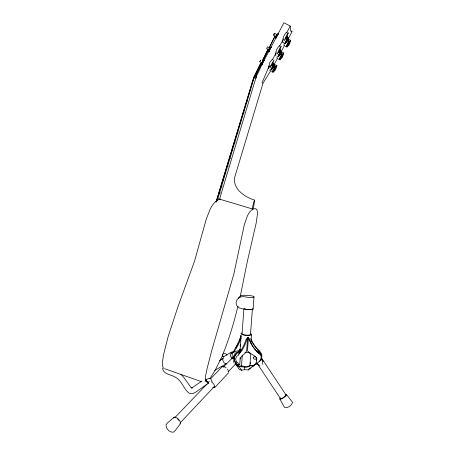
<?xml version="1.0" encoding="UTF-8"?>
<svg xmlns="http://www.w3.org/2000/svg" width="455" height="455" viewBox="0 0 455 455"><rect width="100%" height="100%" fill="white"/><g stroke="black" fill="none" stroke-linecap="round" stroke-linejoin="round"><path stroke-width="0.68" d="M268.95 50.312L269.093 49.919L266.636 48.583L267.449 46.848L270.048 48.116L269.241 49.322M269.115 49.703L268.188 51.404L268.729 50.767M276.93 34.836C274.809 40.353 271.123 30.07 277.049 34.802M274.558 33.488L273.62 35.28M271.828 71.469L271.806 71.867L272.158 71.702M240.166 346.158L240.274 344.753M240.587 340.539L240.957 335.619A36.218 21.874 -75.3 0 1 235.087 348.735L232.26 353.751L232.095 358.927M240.968 338.105L240.126 349.366L239.341 350.401L234.985 351.578L233.318 352.693A36.252 21.863 -75.3 0 0 240.143 340.459L240.968 338.105L240.957 335.619M242.316 355.099L241.503 365.968L239.307 366.628L237.698 364.307L239.722 364.933L240.217 358.341L242.14 355.907L245.37 352.995L246.65 350.896L247.668 337.451L246.064 339.51L245.245 341.881A36.485 21.777 -75.4 0 1 238.431 354.206M243.914 308.854L242.06 333.617A4.26 1.046 4.6 0 0 246.792 335.17A4.26 1.046 4.6 0 0 250.187 333.981M248.464 337.428L247.452 350.873L249.198 352.426L249.164 352.858L253.935 355.463L256.62 357.693L256.119 364.222L260.482 360.423L261.437 357.801L260.874 355.389L255.522 350.208A35.206 34.068 35.5 0 1 248.464 337.428L250.347 341.728A35.149 34.017 35.5 0 0 259.1 353.444M250.472 334.544L252.406 309.03M253.082 309.099L254.004 296.961M250.847 343.042L251.484 334.652M250.779 353.433L249.818 366.417L246.405 367.253L241.377 366.793L241.503 365.968L239.557 366.372M250.358 363.977L250.466 362.612M256.626 360.906L256.825 358.307M278.705 58.9L278.67 59.315L279 59.184M234.837 357.215L233.904 358.193L235.411 363.306L235.326 364.216L228.137 371.911M233.671 362.47L233.904 358.193M272.704 59.542L272.738 59.201L272.192 59.429L269.872 62.324L268.689 66.857L269.246 66.18M285.598 46.285L285.558 46.717L285.871 46.62M237.021 365.922L239.307 369.488L241.679 370.233L244.528 369.619L244.79 367.236M279.791 46.12L279.836 45.756L279.313 45.949C277.374 47.65 275.451 51.33 275.963 53.371M286.94 32.601L286.991 32.214L286.485 32.373C284.494 34.119 282.652 37.748 283.078 39.903M223.075 358.028L222.768 360.053L223.473 362.049L224.992 363.465L226.277 363.772M240.234 296.495L247.395 261.204L256.165 223.126L257.388 214.561L257.348 211.512L256.751 209.505L255.511 208.652L253.583 208.964L251.37 210.244L249.312 212.485L247.435 215.755L244.233 225.026L233.91 273.785L211.524 351.277L206.94 369.272L205.546 376.097L205.194 381.916M263.559 60.458L261.943 62.875L261.705 63.979L262.478 64.388M271.288 47.644L270.515 47.235L269.843 47.855L268.649 50.778L269.423 51.193M275.918 36.298L276.697 36.713L278.295 34.324L277.522 33.909L276.862 34.506L275.639 37.486L276.418 37.896M277.237 35.103L277.522 33.909M237.942 306.295C233.83 322.959 228.973 339.487 222.421 355.361M235.861 347.711L237.305 345.021A33.221 11.881 89.3 0 0 238.727 342.376M217.257 200.814L254.169 77.543A112.681 12.239 15.9 0 0 254.447 78.05M216.051 201.946L253.708 77.492L261.153 62.301M216.142 201.98L253.799 77.526L261.244 62.341M238.534 298.463L238.909 297.342L241.082 295.596L244.068 295.21L247.224 295.454A4.96 0.938 4.5 0 1 253.281 296.29A4.96 0.938 4.5 0 1 252.417 297.422A4.96 0.938 4.5 0 1 246.058 296.984L242.976 296.592L239.762 297.217L237.169 299.464L236.031 302.547L236.719 305.561L238.983 307.768L242.066 308.774L245.143 309.178A4.954 1.029 4.6 0 0 251.183 309.645A4.954 1.029 4.6 0 0 252.741 308.547M262.859 83.726L234.706 177.285C232.533 188.967 244.784 197.015 254.464 200.086A11.25 1.302 -78.4 0 1 253.304 208.509L252.212 208.913A344.509 46.837 16.7 0 0 219.543 199.176L256.358 76.303A17.318 3.088 -62.7 0 0 260.982 66.35L283.92 22.75L290.222 26.06L290.444 30.263L292.013 31.787L287.64 39.79M261.329 358.33L261.921 356.652C262.114 352.881 258.861 350.481 256.557 348.018A34.751 33.647 35.4 0 1 250.756 338.634M262.069 82.787L269.224 65.816M221.904 356.618L215.306 370.057L209.874 378.679M256.119 364.222L256.427 363.505L253.338 366.008L249.852 365.598L253.401 365.865L248.47 369.921L244.528 369.619M253.338 366.008L256.063 363.619M253.64 365.337L253.765 365.052M248.47 369.921L248.874 369.05L250.483 367.765M260.3 61.033L260.51 60.578M228.655 372.673L214.97 387.359M261.642 63.063L261.267 64.109L261.818 63.455M254.635 76.633L261.358 62.853M262.273 60.976L268.08 49.072M254.766 76.685L261.79 62.284M262.404 61.033L268.205 49.134M255.261 76.372L262.057 62.42M262.677 61.152L268.547 49.1M269.161 47.832L275.03 35.78M255.443 76.446L262.239 62.5M262.853 61.232L268.723 49.185M269.343 47.917L275.207 35.871M275.667 38.027L275.889 37.566M270.151 49.157L269.684 50.05L268.905 49.635M272.505 59.599L276.111 52.769M279.723 45.938L283.334 39.102M286.94 32.271L290.222 26.06M270.816 70.57L262.762 83.663M273.842 65.031L277.544 58.263M280.911 52.103L284.608 45.335M274.575 65.81L275.736 64.678M239.125 350.066L239.956 348.968M281.469 53.207L282.612 52.103M260.05 61.459L259.703 61.783L260.635 60.202M275.423 38.425L275.133 38.652L275.969 36.935M235.411 363.306L236.338 362.328M179.907 423.127L214.498 386.397M175.118 417.36L206.957 384.077M223.126 367.179L238.886 351.522L239.961 351.834M288.914 39.858L289.517 39.477M174.316 417.155L167.542 422.871L166.064 424.674C165.734 428.553 169.34 432.512 173.287 432.25L175.061 430.754L180.487 423.605A4.613 2.059 46.4 0 0 177.621 418.492A4.613 2.059 46.4 0 0 173.565 417.912M254.157 364.916L255.192 364.08M252.093 366.48L253.168 365.621M201.935 381.08L191.606 388.052L192.266 388.109L190.969 387.506L183.604 377.104L181.01 374.397M206.121 379.703L208.879 378.333L210.614 378.765L222.171 366.719L224.127 366.576M208.424 383.241L195.161 392.551L192.698 393.581L189.252 393.239C183.411 389.088 182.028 380.391 175.334 377.195C171.171 374.448 163.197 374.391 162.526 368.163M219.56 360.809L223.058 358.472M250.085 365.45C247.446 366.975 244.034 366.423 241.144 365.894M259.083 361.298L262.04 359.439L260.897 357.721M224.395 356.305L230.89 352.369L232.801 351.738M220.993 359.473L222.808 358.381M230.674 353.654L233.096 352.198M214.635 370.421L226.3 363.738M262.296 63.046L263.098 61.334M220.584 199.068L218.138 199.87L215.283 201.838L212.667 204.852L210.301 208.845L206.28 219.048L194.598 260.954L177.939 306.801L168.202 336.376L163.663 354.206L162.566 361.071L162.486 365.9L163.516 368.328M238.784 365.644L237.43 366.048L235.15 362.76M240.632 351.783L238.073 352.483A5.278 3.026 -74.4 0 0 235.076 355.804A5.278 3.026 -74.4 0 0 234.7 360.895L238.5 366.377M223.604 353.797L224.941 353.467L226.522 354.343L226.931 355.196M241.377 366.793L242.555 366.542M249.567 352.375L244.767 352.534M214.561 387.592L212.661 387.415M249.164 352.858L250.199 353M239.307 366.628L236.628 365.797L235.019 363.482M164.511 368.681L201.059 381.506M257.382 350.794L259.856 351.749A34.807 33.693 35.4 0 1 251.183 340.147M290.796 31.15L292.013 31.787M276.862 34.506L277.641 34.921M282.572 42.087L285.222 43.492A2.872 0.449 -63 0 0 286.821 41.428L288.026 39.153A1.564 1.496 -61.3 0 0 287.435 37.071M269.843 47.855L270.617 48.27M272.556 63.074L273.427 63.541A1.541 1.484 -64.7 0 1 274.018 65.6L272.829 67.84A2.821 0.449 -62.6 0 1 271.191 69.979A2.821 0.449 -62.6 0 1 272.187 67.147L273.387 64.883A1.553 1.496 -64.8 0 0 272.79 62.807M262.876 61.106L263.644 61.522M261.943 62.875L262.717 63.285M259.93 365.985L257.598 364.097L256.722 362.783M210.813 378.998L212.144 381.426M238.915 366.508L241.679 370.233M239.722 364.933L236.39 361.406L235.599 358.819L236.771 356.305L238.084 355.486L241.81 350.686A36.525 21.766 -75.4 0 0 247.668 337.451M257.752 352.363L256.506 350.504L257.098 351.999M261.289 357.687L286.053 394.991M257.251 363.585L280.388 398.466A3.43 0.785 -35 0 0 283.687 397.369A3.43 0.785 -35 0 0 285.803 394.667M262.194 359.069L263.132 361.333M279.819 398.813L283.875 406.423L284.927 407.674C288.06 408.118 291.843 405.416 292.514 402.334L286.32 394.257A4.118 0.944 -35 0 1 285.154 396.419A4.118 0.944 -35 0 1 280.775 399.109A4.118 0.944 -35 0 1 280.451 397.863M239.341 350.401L240.837 351.118L236.998 352.17A5.272 3.026 -74.4 0 0 233.381 358.148M262.04 359.439L262.751 364.21M252.212 208.913A11.022 1.251 -78.4 0 1 254.464 200.086M219.458 193.347A143.996 10.738 17.5 0 1 220.055 193.165M219.606 192.846A143.854 10.613 17.5 0 1 220.203 192.67M232.34 150.326A132.16 0.882 16.8 0 1 232.806 150.44M229.923 158.403A134.362 2.611 16.9 0 1 230.412 158.459M227.608 166.12A136.472 4.317 17 0 1 228.126 166.126M227.46 166.621A136.608 4.425 17 0 1 227.972 166.627M225.401 173.492A138.496 5.989 17.1 0 1 225.942 173.446M223.251 180.675A140.481 7.672 17.3 0 1 223.809 180.584M221.352 187.016A142.233 9.191 17.4 0 1 221.932 186.88M221.505 186.516A142.096 9.066 17.4 0 1 222.08 186.385M217.769 199A145.572 12.154 17.6 0 1 218.383 198.772M235.155 142.563A130.011 0.762 16.7 0 1 234.712 142.404M250.694 90.511A115.991 10.294 16 0 1 250.381 90.067M250.841 89.999A115.854 10.374 16 0 1 250.534 89.555M247.292 101.903A119.028 8.406 16.1 0 1 246.951 101.516M244.056 112.749A121.934 6.506 16.3 0 1 243.687 112.419M238.113 132.655A127.315 2.753 16.5 0 1 237.698 132.439M240.928 123.225A124.761 4.573 16.4 0 1 240.536 122.952M262.137 65.037A2.724 0.472 -62.8 0 1 263.058 62.272A2.724 0.472 -62.8 0 1 264.668 60.219M273.762 64.223A1.268 1.223 -64.7 0 1 273.785 65.48M272.664 63.052A1.28 1.234 -64.8 0 1 273.154 64.758A1.28 1.234 -64.8 0 1 271.464 65.31M272.63 63.558A1.103 1.064 -64.9 0 1 272.494 64.115M268.911 68.415A2.821 0.461 -62.7 0 1 268.933 67.033M269.076 51.842A2.747 0.472 -63 0 1 269.713 49.646A2.747 0.472 -63 0 1 271.299 47.11M280.274 50.596A1.28 1.228 -62.8 0 1 280.741 51.04M280.763 52.302A1.28 1.228 -62.8 0 1 280.32 52.791M279.825 49.51A1.564 1.502 -62.9 0 1 280.416 51.597L279.216 53.872A2.844 0.449 -62.8 0 0 278.181 56.784A2.844 0.449 -62.8 0 0 279.802 54.685L280.997 52.427A1.553 1.49 -62.8 0 0 280.405 50.357M279.694 49.754A1.285 1.234 -62.9 0 1 280.183 51.472A1.285 1.234 -62.9 0 1 278.488 52.035M279.552 49.64A1.109 1.069 -63 0 1 278.648 51.341M275.872 55.248A2.844 0.461 -62.9 0 1 275.94 53.781M276.094 37.998A2.775 0.472 -63.2 0 1 277.408 35.024A2.775 0.472 -63.2 0 1 278.642 33.664M287.304 37.316A1.285 1.234 -61.3 0 1 287.793 39.028M286.906 36.116A1.575 1.507 -61.4 0 1 287.503 38.209L286.292 40.506A2.872 0.449 -63 0 0 285.222 43.487M286.775 36.36A1.297 1.24 -61.4 0 1 287.27 38.089A1.297 1.24 -61.4 0 1 285.564 38.652M286.832 36.701A1.12 1.069 -61.4 0 1 285.774 37.873M282.891 41.979A2.872 0.461 -63.1 0 1 282.993 40.427M273.506 65.093A1.24 1.206 -51.8 0 1 274.706 66.589A1.24 1.206 -51.8 0 1 272.926 67.408M274.644 66.094A1.496 1.456 -51.7 0 1 275.212 68.096L274.029 70.252A2.764 0.427 -62.6 0 1 272.517 72.123A2.764 0.427 -62.6 0 1 273.626 69.188L274.814 67.01A1.507 1.467 -51.8 0 0 274.246 64.997M274.519 66.328A1.234 1.194 -51.7 0 1 274.547 68.438M275.121 67.681A1.052 1.018 -51.7 0 1 274.251 69.274M269.94 70.747A2.758 0.438 -62.6 0 1 270.412 69.086M287.509 39.471A1.251 1.211 -49.3 0 1 288.732 40.432A1.251 1.211 -49.3 0 1 287.958 41.843A1.251 1.211 -49.3 0 1 286.468 41.371M289.09 41.2A1.507 1.456 -49.3 0 1 289.107 42.685L287.918 44.863A2.804 0.427 -62.9 0 1 286.451 46.643A2.804 0.427 -62.9 0 1 287.628 43.583L288.828 41.388A1.519 1.467 -49.3 0 0 288.254 39.369M288.55 42.065A1.058 1.024 -49.2 0 1 288.948 43.47A1.058 1.024 -49.2 0 1 287.532 43.919M289.033 41.945A1.24 1.2 -49.3 0 1 288.88 42.565M284.119 45.267A2.798 0.438 -63 0 1 284.381 43.509M280.496 52.308A1.246 1.206 -50.5 0 1 281.713 53.269A1.246 1.206 -50.5 0 1 280.945 54.674A1.246 1.206 -50.5 0 1 279.461 54.196M282.128 53.929A1.502 1.456 -50.4 0 1 282.145 55.413L280.962 57.58A2.781 0.427 -62.7 0 1 279.467 59.406A2.781 0.427 -62.7 0 1 280.61 56.409L281.81 54.225A1.513 1.467 -50.5 0 0 281.236 52.206M281.901 54.071A1.24 1.2 -50.4 0 1 281.918 55.294M282.015 55.078A1.052 1.024 -50.3 0 1 281.656 56.517M277.158 58.001A2.781 0.438 -62.8 0 1 277.385 56.323M223.57 357.42A2.4 0.893 57.6 0 1 222.114 355.611M223.905 356.157A1.28 0.478 57.6 0 1 223.371 356.572A1.28 0.478 57.6 0 1 222.376 355.054A1.28 0.478 57.6 0 1 222.916 354.644M232.357 358.648A3.316 2.997 65.5 0 1 230.56 355.031A3.316 2.997 65.5 0 1 233.244 352.506M208.168 381.802A2.753 0.66 56.8 0 1 207.929 383.099A2.753 0.66 56.8 0 1 205.671 380.061M207.588 381.398A1.467 0.353 56.8 0 1 207.463 382.086A1.467 0.353 56.8 0 1 206.257 380.471A1.467 0.353 56.8 0 1 206.382 379.783M223.422 366.895A3.555 1.865 45.5 0 1 224.662 366.958M225.14 367.145A3.555 1.865 45.5 0 1 226.124 367.748M227.42 369.068A3.555 1.865 45.5 0 1 228.018 370.063M228.2 370.546A3.555 1.865 45.5 0 1 228.245 371.792M208.777 382.177A3.64 1.826 45.8 0 1 209.442 381.506M211.16 381.796A3.64 1.826 45.8 0 1 214.089 384.788A3.64 1.826 45.8 0 1 213.685 387.199M177.513 418.862A3.845 1.712 46.4 0 1 178.895 420.306M240.911 336.074A33.221 11.881 89.3 0 1 240.189 338.565M239.995 339.151A33.221 11.881 89.3 0 1 239.256 341.153M240.121 357.67A1.405 0.802 -74.4 0 1 240.018 359.018M257.081 351.453A5.153 4.948 39.9 0 1 260.886 359.467M256.916 351.812A5.164 4.96 39.9 0 1 260.732 359.837M251.126 333.959A5.284 1.302 4.6 0 1 249.078 335.403A5.284 1.302 4.6 0 1 242.356 334.664A5.284 1.302 4.6 0 1 242.128 332.969M241.19 350.1A5.272 1.422 4.7 0 1 240.223 349.599M251.564 309.394A4.271 0.887 4.6 0 1 250.466 309.519M249.289 309.536A4.271 0.887 4.6 0 1 246.183 309.229M245.563 309.099A4.271 0.887 4.6 0 1 244.233 308.626M281.099 46.427L279.649 50.778L277.021 54.145L279.933 47.957L281.099 46.427M288.26 32.885L286.781 37.304L284.147 40.66L287.122 34.364L288.26 32.885M276.936 65.315L275.599 69.814L273 72.504L276.936 65.315M283.812 52.74L282.436 57.313L279.87 59.952L283.812 52.74M290.722 40.114L289.3 44.772L286.758 47.354L290.722 40.114M270.043 66.805L269.946 67.528L272.573 64.155L273.995 59.867L270.043 66.805M256.694 76.394L256.182 78.118L253.833 77.452A1.797 1.746 -63.3 0 1 256.023 76.207L256.694 76.394M272.198 68.745A2.275 0.358 -62.6 0 0 273.574 65.486A2.275 0.358 -62.6 0 0 271.76 68.244A2.275 0.358 -62.6 0 0 272.198 68.745M279.177 55.578A2.298 0.358 -62.8 0 0 280.581 52.257A2.298 0.358 -62.8 0 0 278.773 54.998A2.298 0.358 -62.8 0 0 279.177 55.578M286.201 42.309A2.315 0.364 -63 0 0 287.64 38.931A2.315 0.364 -63 0 0 285.837 41.655A2.315 0.364 -63 0 0 286.201 42.309M273.438 71.065A2.229 0.347 -62.6 0 0 274.888 67.789A2.229 0.347 -62.6 0 0 273.159 70.315A2.229 0.347 -62.6 0 0 273.438 71.065M287.338 45.648A2.258 0.347 -62.9 0 0 288.84 42.275A2.258 0.347 -62.9 0 0 287.139 44.744A2.258 0.347 -62.9 0 0 287.338 45.648M280.377 58.382A2.241 0.347 -62.7 0 0 281.85 55.055A2.241 0.347 -62.7 0 0 280.138 57.552A2.241 0.347 -62.7 0 0 280.377 58.382M253.549 357.789A1.376 1.325 40.1 0 0 255.488 359.177A1.376 1.325 40.1 0 0 255.664 356.862A1.376 1.325 40.1 0 0 253.549 357.789"/></g></svg>
